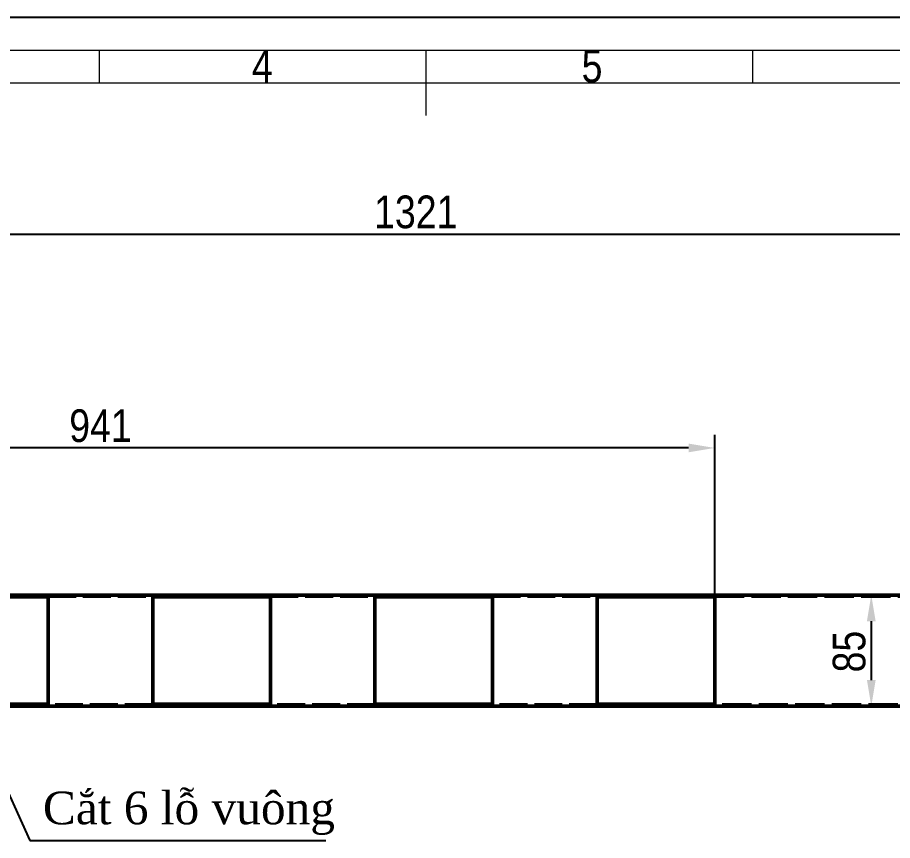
# Model space of a CAD drawing. Header units: millimetres. Extents: x 0 to 2100, y 0 to 1485.
# Drawn here: x 738 to 1407, y 856 to 1485 of the extents above; entities that cross this region are included whole.
import ezdxf

# ---------------------------------------------------------------- set-up
doc = ezdxf.new("R2010")
doc.units = ezdxf.units.MM
doc.header["$LTSCALE"] = 5
doc.linetypes.add('DASHED', pattern=[0.2067, 0.1654, -0.0413])
for name, color, linetype, lineweight in [('Co ban', 7, 'Continuous', 50), ('Dimension (ANSI)', 7, 'Continuous', 25), ('Symbol (ANSI)', 7, 'Continuous', 25)]:
    doc.layers.add(name, color=color, linetype=linetype, lineweight=lineweight)
for name, color, linetype, lineweight, true_color in [('Khung ban ve', 5, 'Continuous', 15, 0x0000ff), ('Manh', 7, 'DASHED', 25, 0x008000), ('Manh khung ten', 7, 'Continuous', 15, 0x994c4c), ('Net chu', 30, 'Continuous', 15, 0xff7f00)]:
    doc.layers.add(name, color=color, linetype=linetype, lineweight=lineweight, true_color=true_color)
doc.styles.add('Linh_50', font='')
doc.styles.add('StandardAM_ANSI', font='')
doc.styles.get('Linh_50').set_extended_font_data('VNI-Helve-Condense')
doc.styles.get('StandardAM_ANSI').set_extended_font_data('VNI-Helve-Condense')
doc.dimstyles.new('Default - mm (ANSI)', dxfattribs={"dimscale": 5, "dimtxt": 5, "dimasz": 4, "dimexe": 2, "dimexo": 0.5, "dimgap": 0.7999999999999999, "dimtad": 1, "dimtoh": 1, "dimdec": 0, "dimrnd": 1e-08, "dimzin": 4, "dimdsep": 46, "dimtxsty": 'StandardAM_ANSI', "dimcen": 0.09, "dimdle": 10, "dimclrd": 256, "dimclre": 256, "dimclrt": 256, "dimadec": 1, "dimazin": 1, "dimtfac": 0.6100000143051147, "dimtofl": 0, "dimtmove": 0, "dimatfit": 3, "dimldrblk": 'DOT', "dimfxl": 1, "dimtolj": 1, "dimtzin": 4, "dimlwd": -1, "dimlwe": -1, "dimarcsym": 0})
doc.dimstyles.new('Default - mm (ANSI)$7', dxfattribs={"dimscale": 5, "dimtxt": 5, "dimasz": 2, "dimexe": 2, "dimexo": 0.5, "dimgap": 0.7999999999999999, "dimtad": 1, "dimtoh": 1, "dimdec": 0, "dimrnd": 1e-08, "dimzin": 4, "dimdsep": 46, "dimtxsty": 'StandardAM_ANSI', "dimcen": 0.09, "dimdle": 10, "dimclrd": 256, "dimclre": 256, "dimclrt": 256, "dimadec": 1, "dimazin": 1, "dimtfac": 0.6100000143051147, "dimtofl": 0, "dimtmove": 0, "dimatfit": 3, "dimldrblk": 'DOT', "dimfxl": 1, "dimtolj": 1, "dimtzin": 4, "dimlwd": -1, "dimlwe": -1, "dimarcsym": 0})

# ---------------------------------------------------------------- blocks, each defined once
blk = doc.blocks.new('Borders A3_Thuong')
at = {"layer": 'Khung ban ve'}
for p, q in [((210, 292.0000000000005), (210, 282.0000000000005)), ((20.00000000093131, 287.0000000000005), (410, 287.0000000000005))]:
    blk.add_line(p, q, dxfattribs=at)
at = {"layer": 'Manh khung ten', "lineweight": 25}
blk.add_line((420.0000000009322, 297.0000000000005), (0, 297.0000000000005), dxfattribs=at)
at = {"layer": 'Manh khung ten'}
for p, q in [((0, 297.0000000000005), (420.0000000009322, 297.0000000000005)), ((15.00000000093131, 292.0000000000005), (415, 292.0000000000005)), ((260.0000000009311, 292.0000000000005), (260.0000000009311, 287.0000000000005))]:
    blk.add_line(p, q, dxfattribs=at)
at = {"layer": 'Net chu'}
blk.add_line((160.0000000009317, 291.9999997426055), (160.0000000009317, 286.9999997426055), dxfattribs=at)
at = {"layer": 'Net chu', "style": 'Linh_50'}
for s, p in [('4', (183.3826730661099, 287.0781817366928)), ('5', (233.8371575931092, 287.0781819940866))]:
    blk.add_text(s, height=5, dxfattribs=at).set_placement(p)
blk = doc.blocks.new('*D5')
at = {"layer": 'Defpoints', "color": 0, "transparency": 16777216}
for p in [(1651.047606443895, 1319.311419063782), (1651.047606443895, 1059.311419063782), (330.0476064438953, 1043.311419063782)]:
    blk.add_point(p, dxfattribs=at)
at = {"layer": 'Dimension (ANSI)', "transparency": 16777216}
for p, q in [((330.0476064438953, 1045.811419063782), (330.0476064438953, 1329.311419063782)), ((1651.047606443895, 1061.811419063782), (1651.047606443895, 1329.311419063782)), ((350.0476064438953, 1319.311419063782), (1631.047606443895, 1319.311419063782))]:
    blk.add_line(p, q, dxfattribs=at)
for points in [[(350.0476064438953, 1322.644752397115), (350.0476064438953, 1315.978085730449), (330.0476064438953, 1319.311419063782)], [(1631.047606443895, 1322.644752397115), (1631.047606443895, 1315.978085730449), (1651.047606443895, 1319.311419063782)]]:
    blk.add_solid(points, dxfattribs=at)
at = {"layer": 'Dimension (ANSI)', "color": 150, "true_color": 0x0080ff, "transparency": 16777216, "insert": (1010.440796446337, 1348.845465236878), "char_height": 25, "attachment_point": 1, "style": 'StandardAM_ANSI'}
blk.add_mtext('\\A1;1321', dxfattribs=at)
blk = doc.blocks.new('_Dot')
at = {"color": 0, "linetype": 'ByBlock', "lineweight": -2}
blk.add_line((-0.5, 0), (-1, 0), dxfattribs=at)
at = {"color": 0, "linetype": 'ByBlock', "const_width": 0.5}
blk.add_lwpolyline([(-0.25, 0, 1), (0.25, 0, 1)], format="xyb", close=True, dxfattribs=at)
blk = doc.blocks.new('*D10')
at = {"layer": 'Defpoints', "color": 0, "transparency": 16777216}
for p in [(330.0476064438953, 1155.798871209741), (330.0476064438953, 1043.311419063782), (1271.047606443895, 1041.811419063738)]:
    blk.add_point(p, dxfattribs=at)
at = {"layer": 'Dimension (ANSI)', "transparency": 16777216}
for p, q in [((330.0476064438953, 1045.811419063782), (330.0476064438953, 1165.798871209741)), ((1271.047606443895, 1044.311419063738), (1271.047606443895, 1165.798871209741)), ((1251.047606443895, 1155.798871209741), (350.0476064438953, 1155.798871209741))]:
    blk.add_line(p, q, dxfattribs=at)
for points in [[(350.0476064438953, 1159.132204543075), (350.0476064438953, 1152.465537876408), (330.0476064438953, 1155.798871209741)], [(1251.047606443895, 1159.132204543075), (1251.047606443895, 1152.465537876408), (1271.047606443895, 1155.798871209741)]]:
    blk.add_solid(points, dxfattribs=at)
at = {"layer": 'Dimension (ANSI)', "color": 150, "true_color": 0x0080ff, "transparency": 16777216, "insert": (777.2164975876942, 1185.332917382837), "char_height": 25, "attachment_point": 1, "style": 'StandardAM_ANSI'}
blk.add_mtext('\\A1;941', dxfattribs=at)
blk = doc.blocks.new('*D12')
at = {"layer": 'Defpoints', "color": 0, "transparency": 16777216}
for p in [(1390.775474376072, 1043.311419063783), (1390.775474376072, 958.3114190637825), (1390.775474376072, 958.3114190637825)]:
    blk.add_point(p, dxfattribs=at)
at = {"layer": 'Dimension (ANSI)', "transparency": 16777216}
blk.add_line((1390.775474376072, 1023.311419063783), (1390.775474376072, 978.3114190637825), dxfattribs=at)
for points in [[(1387.442141042739, 1023.311419063783), (1394.108807709405, 1023.311419063783), (1390.775474376072, 1043.311419063783)], [(1387.442141042739, 978.3114190637825), (1394.108807709405, 978.3114190637825), (1390.775474376072, 958.3114190637825)]]:
    blk.add_solid(points, dxfattribs=at)
at = {"layer": 'Dimension (ANSI)', "color": 150, "true_color": 0x0080ff, "transparency": 16777216, "insert": (1361.241428202976, 984.1224999963991), "char_height": 25, "attachment_point": 1, "rotation": 90, "style": 'StandardAM_ANSI'}
blk.add_mtext('\\A1;85', dxfattribs=at)

msp = doc.modelspace()

# ---------------------------------------------------------------- linework, layer by layer
at = {"layer": 'Co ban'}
for p, q in [((330.0476064438953, 1043.311419063782), (1460.047606443895, 1043.311419063782)), ((671.0476064438953, 1041.811419063738), (761.0476064438953, 1041.811419063738)), ((761.0476064438953, 1041.811419063738), (761.0476064438953, 959.8114190638258)), ((841.0476064438953, 1041.811419063738), (931.0476064438955, 1041.811419063738)), ((841.0476064438953, 959.8114190638258), (841.0476064438953, 1041.811419063738)), ((931.0476064438955, 1041.811419063738), (931.0476064438955, 959.8114190638258)), ((1011.047606443895, 1041.811419063738), (1101.047606443895, 1041.811419063738)), ((1011.047606443895, 959.8114190638258), (1011.047606443895, 1041.811419063738)), ((1101.047606443895, 1041.811419063738), (1101.047606443895, 959.8114190638258)), ((1181.047606443896, 1041.811419063738), (1271.047606443895, 1041.811419063738)), ((1181.047606443896, 959.8114190638258), (1181.047606443896, 1041.811419063738)), ((1271.047606443895, 1041.811419063738), (1271.047606443895, 959.8114190638258)), ((1460.047606443895, 958.3114190637821), (330.0476064438953, 958.3114190637821)), ((761.0476064438953, 959.8114190638258), (671.0476064438953, 959.8114190638258)), ((931.0476064438955, 959.8114190638258), (841.0476064438953, 959.8114190638258)), ((1101.047606443895, 959.8114190638258), (1011.047606443895, 959.8114190638258)), ((1271.047606443895, 959.8114190638258), (1181.047606443896, 959.8114190638258))]:
    msp.add_line(p, q, dxfattribs=at)
at = {"layer": 'Manh', "ltscale": 25.80228996276855}
for p, q in [((761.0476064438953, 1041.811419063738), (841.0476064438953, 1041.811419063738)), ((931.0476064438955, 1041.811419063738), (1011.047606443895, 1041.811419063738)), ((1101.047606443895, 1041.811419063738), (1181.047606443896, 1041.811419063738)), ((841.0476064438953, 959.8114190638258), (761.0476064438953, 959.8114190638258)), ((1011.047606443895, 959.8114190638258), (931.0476064438955, 959.8114190638258)), ((1181.047606443896, 959.8114190638258), (1101.047606443895, 959.8114190638258))]:
    msp.add_line(p, q, dxfattribs=at)
at = {"layer": 'Manh', "ltscale": 27.09240531921387}
for p, q in [((1271.047606443895, 1041.811419063738), (1551.047606443895, 1041.811419063738)), ((1551.047606443895, 959.8114190638258), (1271.047606443895, 959.8114190638258))]:
    msp.add_line(p, q, dxfattribs=at)

# ---------------------------------------------------------------- block references
at = {"xscale": 5, "yscale": 5, "zscale": 5}
msp.add_blockref('Borders A3_Thuong', (0, 0), dxfattribs=at)

# ---------------------------------------------------------------- texts
at = {"layer": 'Symbol (ANSI)', "color": 150, "true_color": 0x0080ff, "insert": (757.0823575742286, 859.7335154916077), "char_height": 25, "width": 223.5089778900146, "attachment_point": 7, "style": 'StandardAM_ANSI'}
msp.add_mtext('{\\fTimes New Roman|b0|i0;\\H25.0000;Cắt 6 lỗ vuông}', dxfattribs=at)

# ---------------------------------------------------------------- dimensions: what is measured, and where the dimension line sits
at = {"layer": 'Dimension (ANSI)'}
for base, p1, p2, picture, middle in [((1651.047606443895, 1319.311419063782), (330.0476064438953, 1043.311419063782), (1651.047606443895, 1059.311419063782), '*D5', (1040.547606443896, 1319.311419063782)), ((330.0476064438953, 1155.798871209741), (1271.047606443895, 1041.811419063738), (330.0476064438953, 1043.311419063782), '*D10', (800.5476064438953, 1155.798871209741))]:
    dim = msp.add_linear_dim(base=base, p1=p1, p2=p2, dimstyle='Default - mm (ANSI)', override={"dimgap": 0.7999999999999999, "dimtoh": 0, "dimdec": 0, "dimtol": 0, "dimlim": 0, "dimtp": 0, "dimtm": -0, "dimtdec": 2, "dimatfit": 1}, dxfattribs=at)
    dim.commit()
    dim.dimension.update_dxf_attribs({"geometry": picture, "text_midpoint": middle, "dimtype": 160})
dim = msp.add_linear_dim(base=(1390.775474376072, 958.3114190637825), p1=(1390.775474376072, 1043.311419063782), p2=(1390.775474376072, 958.3114190637821), angle=270, dimstyle='Default - mm (ANSI)', override={"dimgap": 0.7999999999999999, "dimtoh": 0, "dimdec": 0, "dimse1": 1, "dimse2": 1, "dimtol": 0, "dimlim": 0, "dimtp": 0, "dimtm": -0, "dimtdec": 2, "dimatfit": 1}, dxfattribs=at)
dim.commit()
dim.dimension.update_dxf_attribs({"geometry": '*D12', "text_midpoint": (1390.775474376072, 1000.811419063782), "dimtype": 160})

# ---------------------------------------------------------------- leaders
at = {"layer": 'Symbol (ANSI)', "annotation_type": 0, "has_hookline": 1, "hookline_direction": 0, "text_width": 216.4023027668009}
msp.add_leader([(681.6747871912761, 999.6634032613848), (747.0823575742286, 855.5668488249411), (757.0823575742286, 855.5668488249411)], dimstyle='Default - mm (ANSI)$7', override={"dimgap": 0, "dimtad": 1}, dxfattribs=at)

doc.saveas('drawing.dxf')
